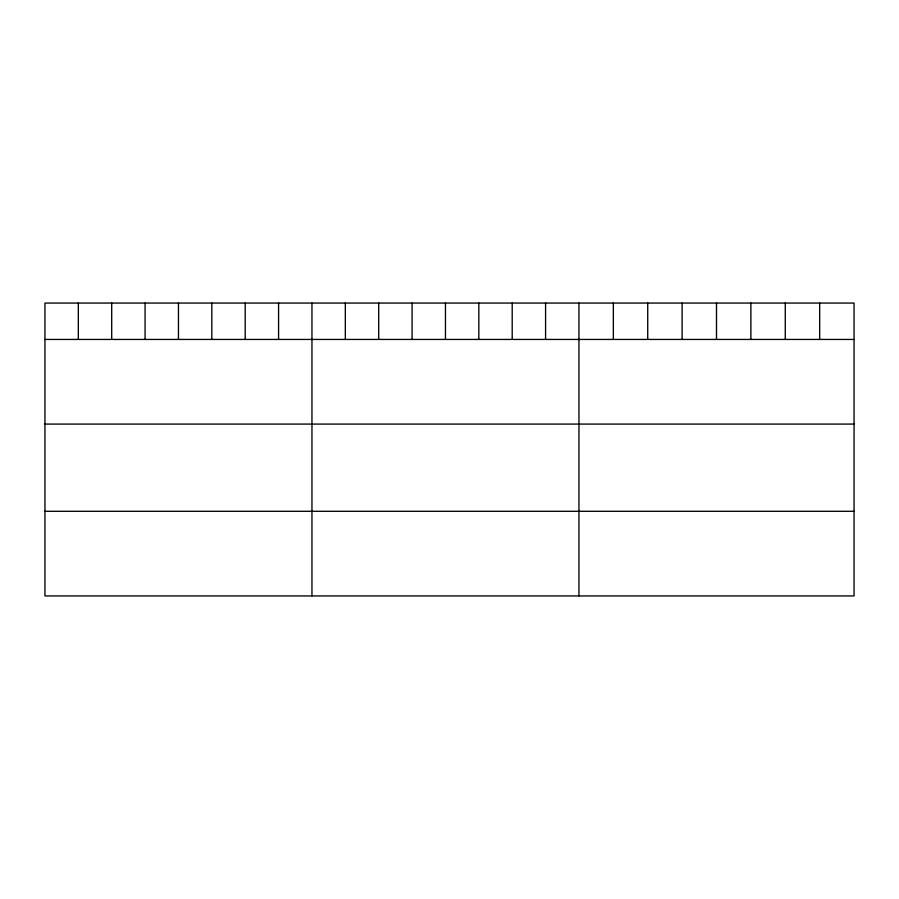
<?xml version="1.0" encoding="UTF-8"?>
<svg xmlns="http://www.w3.org/2000/svg" width="899" height="899" viewBox="0 0 899 899"><rect width="100%" height="100%" fill="white"/><g stroke="black" fill="none" stroke-linecap="round" stroke-linejoin="round"><path stroke-width="1.35" d="M854.05 339.44L854.05 595.936L44.95 595.936L44.95 303.064L854.05 303.064L854.05 339.44L44.95 339.44M44.95 424.081L854.05 424.081M44.95 511.295L854.05 511.295M819.663 303.064L819.663 339.44M785.276 303.064L785.276 339.44M750.89 303.064L750.89 339.44M716.503 303.064L716.503 339.44M682.116 303.064L682.116 339.44M647.73 303.064L647.73 339.44M613.343 303.064L613.343 339.44M578.956 303.064L578.956 595.936M545.581 303.064L545.581 339.44M512.205 303.064L512.205 339.44M478.83 303.064L478.83 339.44M445.454 303.064L445.454 339.44M412.079 303.064L412.079 339.44M378.704 303.064L378.704 339.44M345.328 303.064L345.328 339.44M311.953 303.064L311.953 595.936M278.578 303.064L278.578 339.44M245.202 303.064L245.202 339.44M211.827 303.064L211.827 339.44M178.452 303.064L178.452 339.44M145.076 303.064L145.076 339.44M111.701 303.064L111.701 339.44M78.325 303.064L78.325 339.44"/></g></svg>
